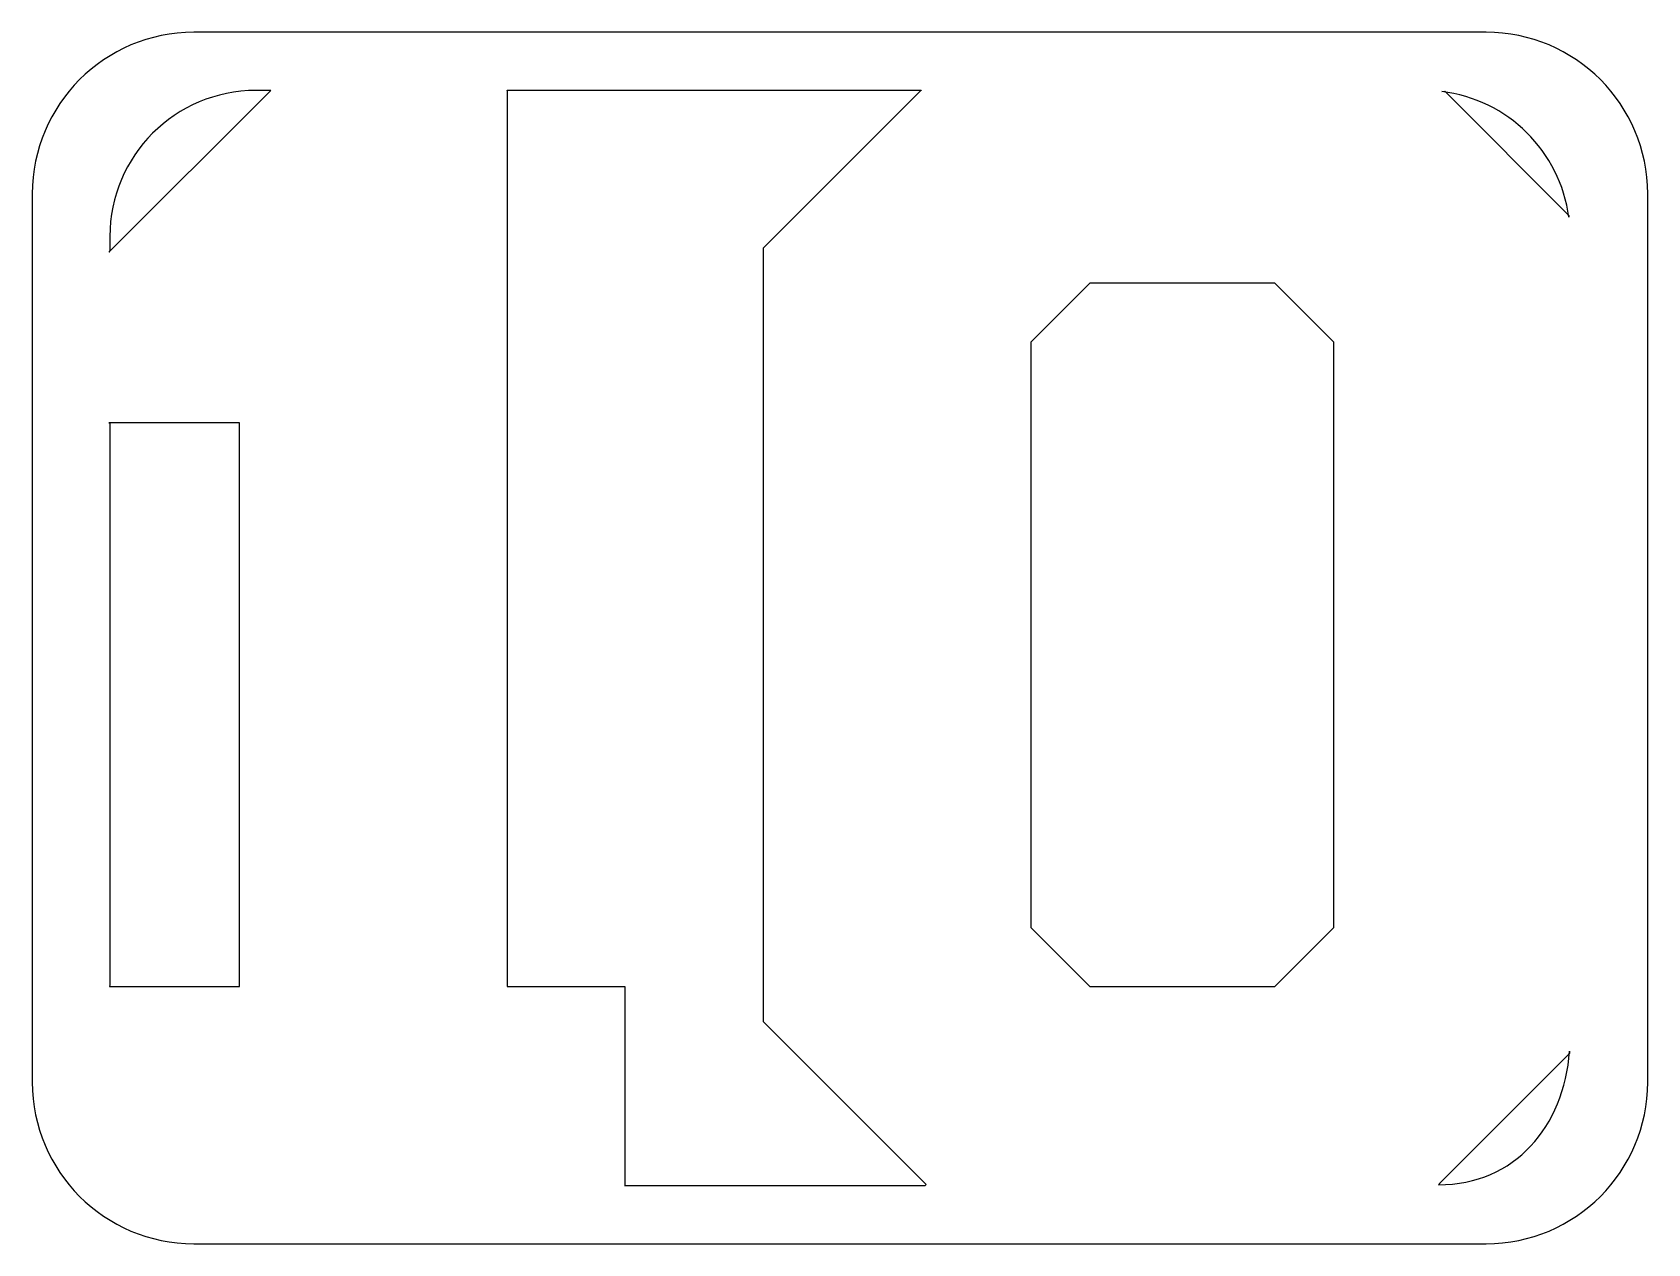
# Model space of a CAD drawing. Header units: centimetres. Extents: x -5.66 to 1.96, y 1.29 to 7.
import ezdxf

# ---------------------------------------------------------------- set-up
doc = ezdxf.new("R2010")
doc.units = ezdxf.units.CM
doc.header["$MEASUREMENT"] = 0
doc.layers.add('Camada 1', color=7, linetype='Continuous')

msp = doc.modelspace()

# ---------------------------------------------------------------- linework, layer by layer
at = {"layer": 'Camada 1'}
msp.add_open_spline([(1.95792, 2.04888), (1.95792, 1.62806), (1.61674, 1.28688), (1.19589, 1.28688), (1.19589, 1.28688), (1.19589, 1.28688), (-4.90011, 1.28688), (-4.90011, 1.28688), (-4.90011, 1.28688), (-5.32093, 1.28688), (-5.66211, 1.62806), (-5.66211, 2.04888), (-5.66211, 2.04888), (-5.66211, 2.04888), (-5.66211, 6.23988), (-5.66211, 6.23988), (-5.66211, 6.23988), (-5.66211, 6.66073), (-5.32093, 7.00188), (-4.90011, 7.00188), (-4.90011, 7.00188), (-4.90011, 7.00188), (1.19589, 7.00188), (1.19589, 7.00188), (1.19589, 7.00188), (1.61674, 7.00188), (1.95792, 6.66073), (1.95792, 6.23988), (1.95792, 6.23988), (1.95792, 6.23988), (1.95792, 2.04888), (1.95792, 2.04888)], degree=3, knots=[0, 0, 0, 0, 0.1111111, 0.1111111, 0.1111111, 0.1111111, 0.2222222, 0.2222222, 0.2222222, 0.2222222, 0.3333333, 0.3333333, 0.3333333, 0.3333333, 0.4444444, 0.4444444, 0.4444444, 0.4444444, 0.5555556, 0.5555556, 0.5555556, 0.5555556, 0.6666667, 0.6666667, 0.6666667, 0.6666667, 0.7777778, 0.7777778, 0.7777778, 0.7777778, 1, 1, 1, 1], dxfattribs=at)
at = {"layer": 'Camada 1', "color": 7}
for points, knots in [([(-4.53755, 6.72703), (-4.53755, 6.72703), (-5.30048, 5.9641), (-5.30048, 5.9641), (-5.30048, 5.9641), (-5.30048, 5.9641), (-5.29622, 5.97101), (-5.29622, 5.97101), (-5.29622, 5.97101), (-5.29622, 5.97101), (-5.29622, 6.03866), (-5.29622, 6.03866), (-5.29622, 6.03866), (-5.29622, 6.41908), (-4.98782, 6.72748), (-4.6074, 6.72748), (-4.6074, 6.72748), (-4.6074, 6.72748), (-4.53755, 6.72748), (-4.53755, 6.72748), (-4.53755, 6.72748), (-4.53755, 6.72748), (-4.53755, 6.72703), (-4.53755, 6.72703)], [0, 0, 0, 0, 0.1428571, 0.1428571, 0.1428571, 0.1428571, 0.2857143, 0.2857143, 0.2857143, 0.2857143, 0.4285714, 0.4285714, 0.4285714, 0.4285714, 0.5714286, 0.5714286, 0.5714286, 0.5714286, 0.7142857, 0.7142857, 0.7142857, 0.7142857, 1, 1, 1, 1]), ([(-1.45045, 1.56131), (-1.45045, 1.56131), (-2.86851, 1.56131), (-2.86851, 1.56131), (-2.86851, 1.56131), (-2.86851, 1.56131), (-2.86681, 1.56131), (-2.86681, 1.56131), (-2.86681, 1.56131), (-2.86681, 1.56131), (-2.86681, 2.50021), (-2.86681, 2.50021), (-2.86681, 2.50021), (-2.86681, 2.50021), (-3.42244, 2.50021), (-3.42244, 2.50021), (-3.42244, 2.50021), (-3.42244, 2.50021), (-3.42244, 6.72894), (-3.42244, 6.72894), (-3.42244, 6.72894), (-3.42244, 6.72894), (-3.42244, 6.72748), (-3.42244, 6.72748), (-3.42244, 6.72748), (-3.42244, 6.72748), (-1.46989, 6.72748), (-1.46989, 6.72748), (-1.46989, 6.72748), (-1.46989, 6.72748), (-1.46989, 6.72817), (-1.46989, 6.72817), (-1.46989, 6.72817), (-1.46989, 6.72817), (-2.21327, 5.98477), (-2.21327, 5.98477), (-2.21327, 5.98477), (-2.21327, 5.98477), (-2.21327, 2.33352), (-2.21327, 2.33352), (-2.21327, 2.33352), (-2.21327, 2.33352), (-1.44579, 1.56602), (-1.44579, 1.56602), (-1.44579, 1.56602), (-1.44579, 1.56602), (-1.45045, 1.56131), (-1.45045, 1.56131)], [0, 0, 0, 0, 0.0769231, 0.0769231, 0.0769231, 0.0769231, 0.1538462, 0.1538462, 0.1538462, 0.1538462, 0.2307692, 0.2307692, 0.2307692, 0.2307692, 0.3076923, 0.3076923, 0.3076923, 0.3076923, 0.3846154, 0.3846154, 0.3846154, 0.3846154, 0.4615385, 0.4615385, 0.4615385, 0.4615385, 0.5384615, 0.5384615, 0.5384615, 0.5384615, 0.6153846, 0.6153846, 0.6153846, 0.6153846, 0.6923077, 0.6923077, 0.6923077, 0.6923077, 0.7692308, 0.7692308, 0.7692308, 0.7692308, 0.8461538, 0.8461538, 0.8461538, 0.8461538, 1, 1, 1, 1]), ([(1.58668, 6.1377), (1.58668, 6.1377), (1.00052, 6.72386), (1.00052, 6.72386), (1.00052, 6.72386), (1.00052, 6.72386), (0.98634, 6.72251), (0.98634, 6.72251), (0.98634, 6.72251), (1.29775, 6.68507), (1.54522, 6.43983), (1.5861, 6.12947), (1.5861, 6.12947), (1.5861, 6.12947), (1.58668, 6.1377), (1.58668, 6.1377)], [0, 0, 0, 0, 0.2, 0.2, 0.2, 0.2, 0.4, 0.4, 0.4, 0.4, 0.6, 0.6, 0.6, 0.6, 1, 1, 1, 1]), ([(-0.95123, 2.77802), (-0.95123, 2.77802), (-0.95123, 5.54027), (-0.95123, 5.54027), (-0.95123, 5.54027), (-0.95123, 5.54027), (-0.67342, 5.81808), (-0.67342, 5.81808), (-0.67342, 5.81808), (-0.67342, 5.81808), (0.19973, 5.81808), (0.19973, 5.81808), (0.19973, 5.81808), (0.19973, 5.81808), (0.47755, 5.54027), (0.47755, 5.54027), (0.47755, 5.54027), (0.47755, 5.54027), (0.47755, 2.77802), (0.47755, 2.77802), (0.47755, 2.77802), (0.47755, 2.77802), (0.19973, 2.50021), (0.19973, 2.50021), (0.19973, 2.50021), (0.19973, 2.50021), (-0.67342, 2.50021), (-0.67342, 2.50021), (-0.67342, 2.50021), (-0.67342, 2.50021), (-0.95123, 2.77802), (-0.95123, 2.77802)], [0, 0, 0, 0, 0.1111111, 0.1111111, 0.1111111, 0.1111111, 0.2222222, 0.2222222, 0.2222222, 0.2222222, 0.3333333, 0.3333333, 0.3333333, 0.3333333, 0.4444444, 0.4444444, 0.4444444, 0.4444444, 0.5555556, 0.5555556, 0.5555556, 0.5555556, 0.6666667, 0.6666667, 0.6666667, 0.6666667, 0.7777778, 0.7777778, 0.7777778, 0.7777778, 1, 1, 1, 1]), ([(-5.30079, 5.15927), (-5.30079, 5.15927), (-4.6845, 5.15927), (-4.6845, 5.15927), (-4.6845, 5.15927), (-4.6845, 5.15927), (-4.6845, 2.50021), (-4.6845, 2.50021), (-4.6845, 2.50021), (-4.6845, 2.50021), (-5.29743, 2.50021), (-5.29743, 2.50021), (-5.29743, 2.50021), (-5.29743, 2.50021), (-5.29619, 2.50804), (-5.29619, 2.50804), (-5.29619, 2.50804), (-5.29619, 2.50804), (-5.29619, 5.15927), (-5.29619, 5.15927), (-5.29619, 5.15927), (-5.29619, 5.15927), (-5.30079, 5.15927), (-5.30079, 5.15927)], [0, 0, 0, 0, 0.1428571, 0.1428571, 0.1428571, 0.1428571, 0.2857143, 0.2857143, 0.2857143, 0.2857143, 0.4285714, 0.4285714, 0.4285714, 0.4285714, 0.5714286, 0.5714286, 0.5714286, 0.5714286, 0.7142857, 0.7142857, 0.7142857, 0.7142857, 1, 1, 1, 1]), ([(0.97629, 1.57022), (0.97629, 1.57022), (1.58949, 2.18342), (1.58949, 2.18342), (1.58949, 2.18342), (1.58949, 2.18342), (1.58986, 2.1949), (1.58986, 2.1949), (1.58986, 2.1949), (1.56173, 1.84031), (1.33316, 1.56522), (0.97129, 1.56522), (0.97129, 1.56522), (0.97129, 1.56522), (0.97129, 1.56522), (0.97129, 1.56522), (0.97129, 1.56522), (0.97129, 1.56522), (0.97129, 1.56522), (0.97129, 1.56522), (0.97129, 1.56522), (0.97129, 1.56522), (0.97629, 1.57022), (0.97629, 1.57022)], [0, 0, 0, 0, 0.1428571, 0.1428571, 0.1428571, 0.1428571, 0.2857143, 0.2857143, 0.2857143, 0.2857143, 0.4285714, 0.4285714, 0.4285714, 0.4285714, 0.5714286, 0.5714286, 0.5714286, 0.5714286, 0.7142857, 0.7142857, 0.7142857, 0.7142857, 1, 1, 1, 1]), ([(0.97629, 1.57022), (0.97629, 1.57022), (0.97629, 1.57022), (0.97629, 1.57022), (0.97629, 1.57022), (0.97629, 1.57022), (0.97629, 1.57022), (0.97629, 1.57022)], [0, 0, 0, 0, 0.3333333, 0.3333333, 0.3333333, 0.3333333, 1, 1, 1, 1])]:
    msp.add_open_spline(points, degree=3, knots=knots, dxfattribs=at)

doc.saveas('drawing.dxf')
